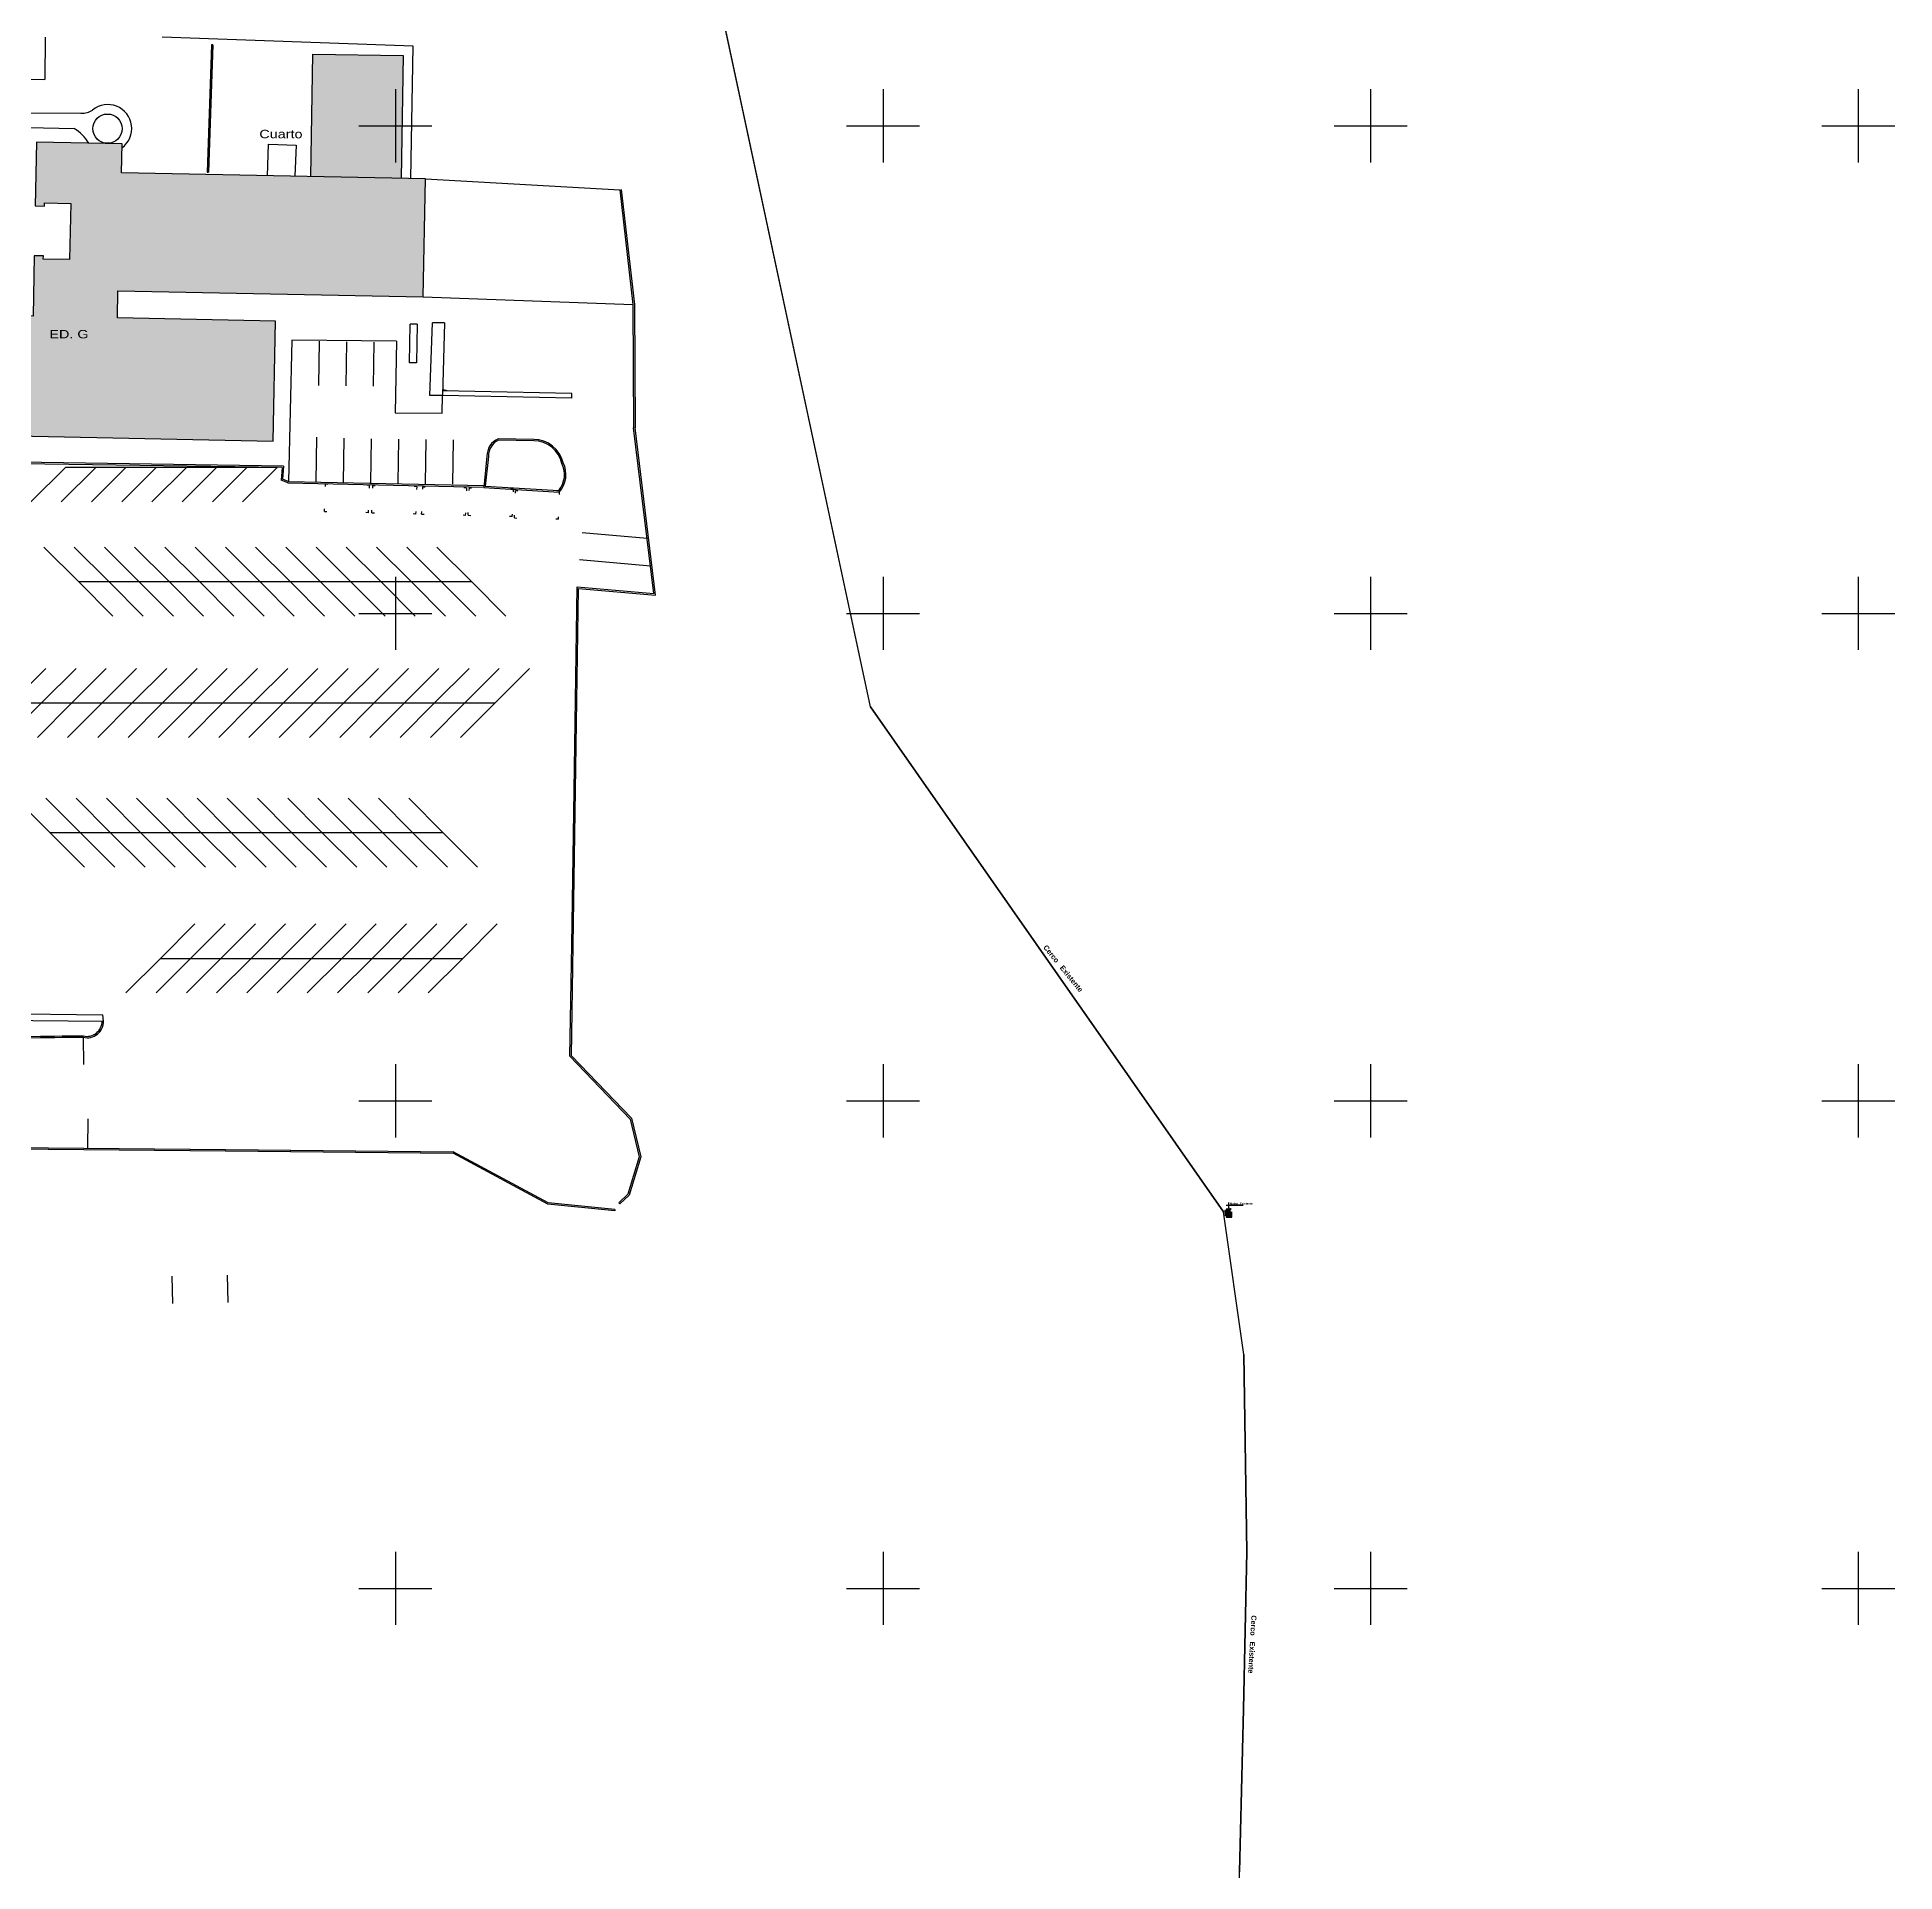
# Model space of a CAD drawing. Header units: millimetres. Extents: x 793 to 3159, y 750 to 2095.
# Drawn here: x 1340.3 to 1530.8, y 996.8 to 1185 of the extents above; entities that cross this region are included whole.
import ezdxf

# ---------------------------------------------------------------- set-up
doc = ezdxf.new("R2010")
doc.units = ezdxf.units.MM
doc.linetypes.add('CONTINUA', pattern=[0])
for name, color, linetype in [('A-BANQUETA', 8, 'Continuous'), ('A-MURO', 30, 'Continuous'), ('BANQUEtas existentes', 122, 'Continuous'), ('cerco de malla', 7, 'Continuous'), ('CONCRETOS', 64, 'Continuous'), ('CONTORNO EDIFICIO EXISTENTES', 70, 'Continuous'), ('CURVD', 6, 'Continuous'), ('CURVD01', 41, 'Continuous'), ('DIMEN', 7, 'Continuous'), ('ESTACIONAMIENTO', 8, 'Continuous'), ('GUARNICIONES', 8, 'Continuous'), ('LINEAS DE PAVIEMENTOS', 9, 'Continuous'), ('MOJON', 132, 'Continuous'), ('MUROS EXISTENTE', 7, 'Continuous'), ('poligono real existente', 210, 'Continuous'), ('RETUTM01', 8, 'Continuous'), ('TEXTO', 2, 'Continuous'), ('VERTICES', 210, 'Continuous')]:
    doc.layers.add(name, color=color, linetype=linetype)
doc.styles.get("Standard").update_dxf_attribs({"font": 'arial.ttf'})
doc.styles.add('TEXTOS', font='cityb___.ttf', dxfattribs={"height": 0.25})
doc.styles.add('VERTICES', font='arial.ttf', dxfattribs={"height": 0.5})
doc.linetypes.add('RAYACONTDIAG', pattern='A,0.8,["/",Standard,S=0.08,R=0,X=0.025,Y=-0.04],0', length=0.8)
doc.linetypes.add('RAYACONTX', pattern='A,0.8,["X",Standard,S=0.08,R=0,X=0.025,Y=-0.04],0', length=0.8)

# ---------------------------------------------------------------- blocks, each defined once
blk = doc.blocks.new('A$C67FB3449')
at = {"layer": 'MOJON'}
h = blk.add_hatch(color=256, dxfattribs=at)
h.paths.add_polyline_path([(0.56, 0.69), (0, 0.69), (0, 0.13), (0.05, 0.18), (0.05, 0.64), (0.51, 0.64)])
h.paths.add_polyline_path([(0.58, 0.58), (0.11, 0.58), (0.11, 0.11), (0.58, 0.11)])
h.paths.add_polyline_path([(0.5, 0.5), (0.5, 0.19), (0.19, 0.19), (0.19, 0.5)], flags=16)
h.paths.add_polyline_path([(0.69, 0.56), (0.64, 0.51), (0.64, 0.05), (0.18, 0.05), (0.13, 0), (0.69, 0)])
h = blk.add_hatch(color=256, dxfattribs=at)
h.paths.add_polyline_path([(0.56, 0.69), (0, 0.69), (0, 0.13), (0.05, 0.18), (0.05, 0.64), (0.51, 0.64)])
h.paths.add_polyline_path([(0.58, 0.58), (0.11, 0.58), (0.11, 0.11), (0.58, 0.11)])
h.paths.add_polyline_path([(0.5, 0.5), (0.5, 0.19), (0.19, 0.19), (0.19, 0.5)], flags=16)
h.paths.add_polyline_path([(0.69, 0.56), (0.64, 0.51), (0.64, 0.05), (0.18, 0.05), (0.13, 0), (0.69, 0)])
h = blk.add_hatch(color=256, dxfattribs=at)
h.paths.add_polyline_path([(0.56, 0.69), (0, 0.69), (0, 0.13), (0.05, 0.18), (0.05, 0.64), (0.51, 0.64)])
h.paths.add_polyline_path([(0.58, 0.58), (0.11, 0.58), (0.11, 0.11), (0.58, 0.11)])
h.paths.add_polyline_path([(0.5, 0.5), (0.5, 0.19), (0.19, 0.19), (0.19, 0.5)], flags=16)
h.paths.add_polyline_path([(0.69, 0.56), (0.64, 0.51), (0.64, 0.05), (0.18, 0.05), (0.13, 0), (0.69, 0)])
for p, q in [((0, 0.69, 211.81), (0, 0.13, 211.81)), ((0.56, 0.69, 211.81), (0, 0.69, 211.81)), ((0, 0.69, 211.81), (0, 0.13, 211.81)), ((0.56, 0.69, 211.81), (0, 0.69, 211.81)), ((0, 0.69, 211.81), (0, 0.13, 211.81)), ((0.56, 0.69, 211.81), (0, 0.69, 211.81)), ((0, 0.13, 211.81), (0.05, 0.18, 211.81)), ((0, 0.13, 211.81), (0.05, 0.18, 211.81)), ((0, 0.13, 211.81), (0.05, 0.18, 211.81)), ((0.05, 0.64, 211.81), (0.05, 0.18, 211.81)), ((0.51, 0.64, 211.81), (0.05, 0.64, 211.81)), ((0.05, 0.64, 211.81), (0.05, 0.18, 211.81)), ((0.51, 0.64, 211.81), (0.05, 0.64, 211.81)), ((0.05, 0.64, 211.81), (0.05, 0.18, 211.81)), ((0.51, 0.64, 211.81), (0.05, 0.64, 211.81)), ((0.11, 0.58, 211.81), (0.11, 0.11, 211.81)), ((0.58, 0.58, 211.81), (0.11, 0.58, 211.81)), ((0.11, 0.58, 211.81), (0.11, 0.11, 211.81)), ((0.58, 0.58, 211.81), (0.11, 0.58, 211.81)), ((0.11, 0.58, 211.81), (0.11, 0.11, 211.81)), ((0.58, 0.58, 211.81), (0.11, 0.58, 211.81)), ((0.11, 0.11, 211.81), (0.58, 0.11, 211.81)), ((0.11, 0.11, 211.81), (0.58, 0.11, 211.81)), ((0.11, 0.11, 211.81), (0.58, 0.11, 211.81)), ((0.13, 0, 211.81), (0.18, 0.05, 211.81)), ((0.13, 0, 211.81), (0.18, 0.05, 211.81)), ((0.13, 0, 211.81), (0.18, 0.05, 211.81)), ((0.13, 0, 211.81), (0.69, 0, 211.81)), ((0.13, 0, 211.81), (0.69, 0, 211.81)), ((0.13, 0, 211.81), (0.69, 0, 211.81)), ((0.18, 0.05, 211.81), (0.64, 0.05, 211.81)), ((0.18, 0.05, 211.81), (0.64, 0.05, 211.81)), ((0.18, 0.05, 211.81), (0.64, 0.05, 211.81)), ((0.19, 0.5, 211.81), (0.19, 0.19, 211.81)), ((0.5, 0.5, 211.81), (0.19, 0.5, 211.81)), ((0.19, 0.5, 211.81), (0.19, 0.19, 211.81)), ((0.5, 0.5, 211.81), (0.19, 0.5, 211.81)), ((0.19, 0.5, 211.81), (0.19, 0.19, 211.81)), ((0.5, 0.5, 211.81), (0.19, 0.5, 211.81)), ((0.19, 0.19, 211.81), (0.5, 0.19, 211.81)), ((0.19, 0.19, 211.81), (0.5, 0.19, 211.81)), ((0.19, 0.19, 211.81), (0.5, 0.19, 211.81)), ((0.5, 0.19, 211.81), (0.5, 0.5, 211.81)), ((0.5, 0.19, 211.81), (0.5, 0.5, 211.81)), ((0.5, 0.19, 211.81), (0.5, 0.5, 211.81)), ((0.51, 0.64, 211.81), (0.56, 0.69, 211.81)), ((0.51, 0.64, 211.81), (0.56, 0.69, 211.81)), ((0.51, 0.64, 211.81), (0.56, 0.69, 211.81)), ((0.58, 0.11, 211.81), (0.58, 0.58, 211.81)), ((0.58, 0.11, 211.81), (0.58, 0.58, 211.81)), ((0.58, 0.11, 211.81), (0.58, 0.58, 211.81)), ((0.64, 0.51, 211.81), (0.69, 0.56, 211.81)), ((0.64, 0.51, 211.81), (0.69, 0.56, 211.81)), ((0.64, 0.51, 211.81), (0.69, 0.56, 211.81)), ((0.64, 0.05, 211.81), (0.64, 0.51, 211.81)), ((0.64, 0.05, 211.81), (0.64, 0.51, 211.81)), ((0.64, 0.05, 211.81), (0.64, 0.51, 211.81)), ((0.69, 0, 211.81), (0.69, 0.56, 211.81)), ((0.69, 0, 211.81), (0.69, 0.56, 211.81)), ((0.69, 0, 211.81), (0.69, 0.56, 211.81))]:
    blk.add_line(p, q, dxfattribs=at)
at = {"layer": 'MOJON', "lineweight": 0}
for p, q in [((0, 0.69, 211.81), (0.69, 0, 211.81)), ((0.58, 0.58, 211.81), (0.11, 0.11, 211.81))]:
    blk.add_line(p, q, dxfattribs=at)
blk = doc.blocks.new('A$C146D1F87')
at = {"layer": 'DIMEN'}
for p, q in [((0, 1.11, 431), (1.06, 1.11, 431)), ((0.53, 0.56, 431), (0.53, 1.65, 431)), ((1.06, 1.11, 431), (3.45, 1.11, 431))]:
    blk.add_line(p, q, dxfattribs=at)
at = {"layer": 'DIMEN', "color": 5}
for p, q in [((0.06, 0.23, 431), (0.19, 0.36, 431)), ((0.53, 0, 431), (0.06, 0.23, 431)), ((0.19, 0.36, 431), (0.53, 0, 431)), ((0.53, 0.56, 431), (0.53, 0, 431)), ((0.86, 0.36, 431), (0.53, 0, 431)), ((0.53, 0, 431), (0.99, 0.23, 431)), ((0.99, 0.23, 431), (0.86, 0.36, 431))]:
    blk.add_line(p, q, dxfattribs=at)
blk = doc.blocks.new('A$C6A1540C3')
at = {"layer": 'RETUTM01', "color": 8, "linetype": 'Continuous'}
for p, q in [((3.75, 7.5), (3.75, 0)), ((0, 3.75), (7.5, 3.75))]:
    blk.add_line(p, q, dxfattribs=at)
blk = doc.blocks.new('exs')
for q in [(3118.62, 956.01, 305.75), (3118.88, 955.73, 305.75)]:
    blk.add_line((3118.61, 955.74, 305.75), q)
blk = doc.blocks.new('cajons')
for p, rotation in [((2122.94, 4064.61), 270.7366369169577), ((6258.78, 1856.97), 178.9524993851942), ((3895.98, -2213.29), 86.66778510867088)]:
    blk.add_blockref('exs', p, dxfattribs=dict(rotation=rotation))
blk.add_blockref('exs', (0, 0))

msp = doc.modelspace()

# ---------------------------------------------------------------- hatches: boundary and pattern name
at = {"layer": 'CONTORNO EDIFICIO EXISTENTES'}
h = msp.add_hatch(color=167, dxfattribs=at)
h.dxf.hatch_style = 1
h.paths.add_polyline_path([(1377.8681, 1183.0732), (1368.60587, 1183.2416), (1368.39283, 1170.67101), (1377.65471, 1170.48209)])
h = msp.add_hatch(color=167, dxfattribs=at)
h.dxf.hatch_style = 1
h.paths.add_polyline_path([(1380.15609, 1170.43107), (1348.96284, 1171.06732), (1349.02341, 1174.0367), (1340.26523, 1174.21534), (1340.13145, 1167.65671), (1341.06126, 1167.63774), (1341.06799, 1167.96768), (1343.76743, 1167.91261), (1343.64997, 1162.15381), (1340.95053, 1162.20887), (1340.95726, 1162.5388), (1340.02745, 1162.55777), (1339.90081, 1156.34906), (1324.64398, 1156.66025), (1324.61488, 1153.9371), (1326.84798, 1153.89155), (1326.65268, 1144.31672), (1364.5146, 1143.53445), (1364.76564, 1155.84189), (1348.54444, 1156.19357), (1348.6008, 1158.95706), (1379.90974, 1158.35333)])

# ---------------------------------------------------------------- linework, layer by layer
at = {"color": 8}
msp.add_line((1366.45173, 1153.88077, 306.064), (1366.09823, 1139.39367, 306.14413), dxfattribs=at)
msp.add_line((1364.92294, 1140.83701, 306.91737), (1343.22294, 1140.83701, 306.91737))
at = {"color": 30}
for points, elevation in [([(1368.39283, 1170.67101), (1368.60587, 1183.2416), (1377.8681, 1183.0732), (1377.65471, 1170.48209)], 304.23), ([(1363.93666, 1170.7619), (1364.05009, 1173.98588), (1366.86912, 1173.8867), (1366.75715, 1170.70437)], 305.05628)]:
    msp.add_lwpolyline(points, dxfattribs=dict(at, elevation=elevation))
at = {"layer": 'A-BANQUETA', "linetype": 'CONTINUA', "ltscale": 0.5}
for p, q in [((1313.08285, 1082.04417, 304.471), (1345.0574, 1082.39565, 306.477)), ((1313.09646, 1082.19355, 304.471), (1345.04546, 1082.54548, 306.47648)), ((1337.84258, 1070.94597, 305.85771), (1359.65695, 1070.75302, 306.16314)), ((1337.8487, 1071.09593, 305.85779), (1359.59327, 1070.90352, 306.16555)), ((1359.59327, 1070.90352, 306.16555), (1382.9826, 1070.65744, 305.293)), ((1359.65695, 1070.75302, 306.16314), (1382.98144, 1070.50744, 305.293)), ((1392.72922, 1065.41865, 304.28684), (1382.9826, 1070.65744, 305.293)), ((1392.68495, 1065.2722, 304.2874), (1382.98144, 1070.50744, 305.293)), ((1399.54543, 1064.59615, 304.162), (1392.68495, 1065.2722, 304.2874)), ((1399.55972, 1064.74547, 304.162), (1392.72922, 1065.41865, 304.28684))]:
    msp.add_line(p, q, dxfattribs=at)
at = {"layer": 'A-MURO', "color": 30, "elevation": 307.07744}
msp.add_lwpolyline([(1324.64398, 1156.66025), (1324.58845, 1153.93763), (1326.84798, 1153.89155), (1326.65268, 1144.31672), (1364.5146, 1143.53445), (1364.76564, 1155.84189), (1348.54444, 1156.19357), (1348.6008, 1158.95706), (1379.90974, 1158.35333), (1380.15609, 1170.43107), (1348.96284, 1171.06732), (1349.02341, 1174.0367), (1340.26523, 1174.21534), (1340.13145, 1167.65671), (1341.06126, 1167.63774), (1341.06799, 1167.96768), (1343.76743, 1167.91261), (1343.64997, 1162.15381), (1340.95053, 1162.20887), (1340.95726, 1162.5388), (1340.02745, 1162.55777), (1339.90081, 1156.34906), (1324.64398, 1156.66025)], dxfattribs=at)
at = {"layer": 'BANQUEtas existentes'}
for p, q in [((1341.15791, 1184.96536, 308.62557), (1341.11614, 1180.61144, 308.07)), ((1378.8765, 1184.0291, 303.88697), (1353.12314, 1184.97588, 308.579)), ((1378.62592, 1170.46228, 303.92714), (1378.8765, 1184.0291, 303.90435)), ((1330.89179, 1180.79513, 308.068), (1341.11614, 1180.61144, 308.068))]:
    msp.add_line(p, q, dxfattribs=at)
at = {"layer": 'cerco de malla', "linetype": 'RAYACONTX', "ltscale": 10}
for p, q in [((1425.77751, 1116.30352, 300.71), (1408.88991, 1195.21199, 298.734)), ((1425.77751, 1116.30352, 300.71), (1461.97833, 1064.48312, 287.669)), ((1464.03637, 1049.87443, 297.569), (1461.97833, 1064.48312, 287.669)), ((1464.03637, 1049.87443, 297.569), (1464.36549, 1029.628, 296.21)), ((1464.36549, 1029.628, 296.21), (1464.01009, 1013.49318, 295.25))]:
    msp.add_line(p, q, dxfattribs=at)
at = {"layer": 'cerco de malla', "linetype": 'RAYACONTX', "ltscale": 10, "extrusion": (-6.10067e-05, -9.6615e-06, 1)}
for p, q in [((1425.77751, 1116.30352, 300.71), (1461.97833, 1064.48312, 287.669)), ((1425.77751, 1116.30352, 300.71), (1461.97833, 1064.48312, 287.669)), ((1464.03637, 1049.87443, 297.569), (1461.97833, 1064.48312, 287.669)), ((1464.03637, 1049.87443, 297.569), (1461.97833, 1064.48312, 287.669)), ((1464.03637, 1049.87443, 297.569), (1464.36549, 1029.628, 296.21)), ((1464.03637, 1049.87443, 297.569), (1464.36549, 1029.628, 296.21)), ((1464.36549, 1029.628, 296.21), (1464.01024, 1013.49973, 295.25231)), ((1464.36549, 1029.628, 296.21), (1464.01024, 1013.49973, 295.25231)), ((1464.01024, 1013.49973, 295.25231), (1463.59369, 996.80935, 293.50706)), ((1464.01024, 1013.49973, 295.25231), (1463.59369, 996.80935, 293.50706)), ((1461.32928, 787.33593, 287.669), (1463.59369, 996.80935, 293.50706)), ((1461.32928, 787.33593, 287.669), (1463.59369, 996.80935, 293.50706))]:
    msp.add_line(p, q, dxfattribs=at)
at = {"layer": 'CONCRETOS'}
for p, q in [((1380.15609, 1170.43107, 307.07744), (1400.06827, 1169.32323, 303.699)), ((1379.90974, 1158.35333, 307.07744), (1401.41004, 1157.53476, 303.868)), ((1377.17542, 1153.7782, 305.915), (1377.02584, 1146.45821, 305.981)), ((1381.86382, 1146.39138, 305.842), (1381.87236, 1148.23057, 305.829)), ((1377.02584, 1146.45821, 305.981), (1381.86382, 1146.39138, 305.842))]:
    msp.add_line(p, q, dxfattribs=at)
at = {"layer": 'CURVD01', "color": 41, "linetype": 'Continuous', "elevation": 305.75}
msp.add_lwpolyline([(1382.36604, 1148.68705), (1382.2483, 1148.71906), (1382.14159, 1148.74543), (1382.09367, 1148.75288), (1382.06743, 1148.75116), (1382.02575, 1148.75007), (1381.97594, 1148.75036), (1381.94158, 1148.75004), (1381.90992, 1148.7547), (1381.88868, 1148.76246)], dxfattribs=at)
at = {"layer": 'Defpoints'}
for p, q in [((1345.1116, 1079.59618, 306.47699), (1345.0574, 1082.39565, 306.477)), ((1345.1116, 1079.59618, 306.47699), (1345.0574, 1082.39565, 306.477)), ((1345.52355, 1071.03452, 300.712), (1345.53766, 1074.03148, 300.71201)), ((1345.52355, 1071.03452, 300.712), (1345.53766, 1074.00888, 300.71201)), ((1354.22719, 1055.09606, 306.42399), (1354.173, 1057.89553, 306.424)), ((1354.22719, 1055.09606, 306.42399), (1354.173, 1057.89553, 306.424)), ((1359.90252, 1055.20751, 306.47699), (1359.84833, 1058.00698, 306.477)), ((1359.90252, 1055.20751, 306.47699), (1359.84833, 1058.00698, 306.477))]:
    msp.add_line(p, q, dxfattribs=at)
at = {"layer": 'ESTACIONAMIENTO'}
for p, q in [((1378.51581, 1151.57425, 304.958), (1378.55798, 1155.52892, 304.04)), ((1378.51581, 1151.57425, 304.958), (1378.55798, 1155.52892, 304.04)), ((1378.51581, 1151.57425, 304.958), (1378.55798, 1155.52892, 304.04)), ((1379.27506, 1155.52451, 304.008), (1378.55798, 1155.52892, 304.04)), ((1379.27506, 1155.52451, 304.008), (1378.55798, 1155.52892, 304.04)), ((1379.27506, 1155.52451, 304.008), (1378.55798, 1155.52892, 304.04)), ((1379.27506, 1155.52451, 304.008), (1379.23289, 1151.56984, 304.926)), ((1379.27506, 1155.52451, 304.008), (1379.23289, 1151.56984, 304.926)), ((1379.27506, 1155.52451, 304.008), (1379.23289, 1151.56984, 304.926)), ((1380.57725, 1148.23487, 305.932), (1380.85346, 1155.68108, 303.9401)), ((1382.10065, 1155.6734, 304.709), (1380.85346, 1155.68108, 304.76466)), ((1382.10065, 1155.6734, 304.709), (1381.87236, 1148.23057, 305.829)), ((1369.25047, 1153.77789, 306.064), (1369.18001, 1149.25279, 306.064)), ((1372.05013, 1153.7343, 306.064), (1371.97967, 1149.2092, 306.064)), ((1374.84979, 1153.69071, 306.064), (1374.77933, 1149.16561, 306.064)), ((1379.23289, 1151.56984, 304.926), (1378.51581, 1151.57425, 304.958)), ((1379.23289, 1151.56984, 304.926), (1378.51581, 1151.57425, 304.958)), ((1379.23289, 1151.56984, 304.926), (1378.51581, 1151.57425, 304.958)), ((1395.1541, 1148.42007, 305.509), (1381.89643, 1148.69685, 305.756)), ((1395.1541, 1148.42007, 305.509), (1381.89643, 1148.69685, 305.756)), ((1395.1541, 1148.42007, 305.509), (1381.89643, 1148.69685, 305.756)), ((1381.87236, 1148.23057, 305.829), (1380.57725, 1148.23487, 305.932)), ((1395.13003, 1147.95379, 305.582), (1381.87236, 1148.23057, 305.829)), ((1395.13003, 1147.95379, 305.582), (1381.87236, 1148.23057, 305.829)), ((1395.13003, 1147.95379, 305.582), (1381.87236, 1148.23057, 305.829)), ((1368.96927, 1143.93446, 306.14413), (1368.89789, 1139.35008, 306.14413)), ((1371.76801, 1143.83158, 306.14413), (1371.69755, 1139.30648, 306.14413)), ((1374.56767, 1143.78799, 306.14413), (1374.49721, 1139.26289, 306.14413)), ((1377.36733, 1143.7444, 306.14413), (1377.29687, 1139.2193, 306.14413)), ((1380.16699, 1143.7008, 306.14413), (1380.09653, 1139.1757, 306.14413)), ((1382.96665, 1143.65721, 306.14413), (1382.89619, 1139.13211, 306.14413)), ((1343.22294, 1140.83701, 306.91737), (1339.68741, 1137.30148, 306.91737)), ((1342.78741, 1137.30148, 306.91737), (1346.32294, 1140.83701, 306.91737)), ((1346.32294, 1140.83701, 306.91737), (1342.78741, 1137.30148, 306.91737)), ((1345.88741, 1137.30148, 306.91737), (1349.42294, 1140.83701, 306.91737)), ((1349.42294, 1140.83701, 306.91737), (1345.88741, 1137.30148, 306.91737)), ((1348.98741, 1137.30148, 306.91737), (1352.52294, 1140.83701, 306.91737)), ((1352.52294, 1140.83701, 306.91737), (1348.98741, 1137.30148, 306.91737)), ((1352.08741, 1137.30148, 306.91737), (1355.62294, 1140.83701, 306.91737)), ((1355.62294, 1140.83701, 306.91737), (1352.08741, 1137.30148, 306.91737)), ((1355.18741, 1137.30148, 306.91737), (1358.72294, 1140.83701, 306.91737)), ((1358.72294, 1140.83701, 306.91737), (1355.18741, 1137.30148, 306.91737)), ((1358.28741, 1137.30148, 306.91737), (1361.82294, 1140.83701, 306.91737)), ((1361.82294, 1140.83701, 306.91737), (1358.28741, 1137.30148, 306.91737)), ((1364.92294, 1140.83701, 306.91737), (1361.38741, 1137.30148, 306.91737)), ((1396.19797, 1134.18054, 305.791), (1402.87038, 1133.58152, 305.63921)), ((1395.9476, 1131.39175, 305.791), (1403.21799, 1130.73905, 305.6256)), ((1337.24149, 1113.15152), (1340.77702, 1116.68705)), ((1340.77702, 1116.68705), (1337.24149, 1113.15152)), ((1340.34149, 1113.15152), (1343.87702, 1116.68705)), ((1343.87702, 1116.68705), (1340.34149, 1113.15152)), ((1343.44149, 1113.15152), (1346.97702, 1116.68705)), ((1346.97702, 1116.68705), (1343.44149, 1113.15152)), ((1346.54149, 1113.15152), (1350.07702, 1116.68705)), ((1350.07702, 1116.68705), (1346.54149, 1113.15152)), ((1349.64149, 1113.15152), (1353.17702, 1116.68705)), ((1353.17702, 1116.68705), (1349.64149, 1113.15152)), ((1352.74149, 1113.15152), (1356.27702, 1116.68705)), ((1356.27702, 1116.68705), (1352.74149, 1113.15152)), ((1355.84149, 1113.15152), (1359.37702, 1116.68705)), ((1359.37702, 1116.68705), (1355.84149, 1113.15152)), ((1358.94149, 1113.15152), (1362.47702, 1116.68705)), ((1362.47702, 1116.68705), (1358.94149, 1113.15152)), ((1362.04149, 1113.15152), (1365.57702, 1116.68705)), ((1365.57702, 1116.68705), (1362.04149, 1113.15152)), ((1365.14149, 1113.15152), (1368.67702, 1116.68705)), ((1368.67702, 1116.68705), (1365.14149, 1113.15152)), ((1368.24149, 1113.15152), (1371.77702, 1116.68705)), ((1371.77702, 1116.68705), (1368.24149, 1113.15152)), ((1371.34149, 1113.15152), (1374.87702, 1116.68705)), ((1374.87702, 1116.68705), (1371.34149, 1113.15152)), ((1374.44149, 1113.15152), (1377.97702, 1116.68705)), ((1377.97702, 1116.68705), (1374.44149, 1113.15152)), ((1377.54149, 1113.15152), (1381.07702, 1116.68705)), ((1381.07702, 1116.68705), (1377.54149, 1113.15152)), ((1380.64149, 1113.15152), (1384.17702, 1116.68705)), ((1384.17702, 1116.68705), (1380.64149, 1113.15152)), ((1383.74149, 1113.15152), (1387.27702, 1116.68705)), ((1387.27702, 1116.68705), (1383.74149, 1113.15152)), ((1341.65197, 1103.37341), (1338.11644, 1106.90894)), ((1341.21644, 1106.90894), (1344.75197, 1103.37341)), ((1344.75197, 1103.37341), (1341.21644, 1106.90894)), ((1344.31644, 1106.90894), (1347.85197, 1103.37341)), ((1347.85197, 1103.37341), (1344.31644, 1106.90894)), ((1347.41644, 1106.90894), (1350.95197, 1103.37341)), ((1350.95197, 1103.37341), (1347.41644, 1106.90894)), ((1350.51644, 1106.90894), (1354.05197, 1103.37341)), ((1354.05197, 1103.37341), (1350.51644, 1106.90894)), ((1353.61644, 1106.90894), (1357.15197, 1103.37341)), ((1357.15197, 1103.37341), (1353.61644, 1106.90894)), ((1356.71644, 1106.90894), (1360.25197, 1103.37341)), ((1360.25197, 1103.37341), (1356.71644, 1106.90894)), ((1359.81644, 1106.90894), (1363.35197, 1103.37341)), ((1363.35197, 1103.37341), (1359.81644, 1106.90894)), ((1362.91644, 1106.90894), (1366.45197, 1103.37341)), ((1366.45197, 1103.37341), (1362.91644, 1106.90894)), ((1366.01644, 1106.90894), (1369.55197, 1103.37341)), ((1369.55197, 1103.37341), (1366.01644, 1106.90894)), ((1369.11644, 1106.90894), (1372.65197, 1103.37341)), ((1372.65197, 1103.37341), (1369.11644, 1106.90894)), ((1372.21644, 1106.90894), (1375.75197, 1103.37341)), ((1375.75197, 1103.37341), (1372.21644, 1106.90894)), ((1375.31644, 1106.90894), (1378.85197, 1103.37341)), ((1378.85197, 1103.37341), (1375.31644, 1106.90894)), ((1378.41644, 1106.90894), (1381.95197, 1103.37341)), ((1381.95197, 1103.37341), (1378.41644, 1106.90894)), ((1381.95197, 1103.37341), (1341.65197, 1103.37341)), ((1345.18751, 1099.83787), (1341.65197, 1103.37341)), ((1344.75197, 1103.37341), (1348.28751, 1099.83787)), ((1348.28751, 1099.83787), (1344.75197, 1103.37341)), ((1347.85197, 1103.37341), (1351.38751, 1099.83787)), ((1351.38751, 1099.83787), (1347.85197, 1103.37341)), ((1350.95197, 1103.37341), (1354.48751, 1099.83787)), ((1354.48751, 1099.83787), (1350.95197, 1103.37341)), ((1354.05197, 1103.37341), (1357.58751, 1099.83787)), ((1357.58751, 1099.83787), (1354.05197, 1103.37341)), ((1357.15197, 1103.37341), (1360.68751, 1099.83787)), ((1360.68751, 1099.83787), (1357.15197, 1103.37341)), ((1360.25197, 1103.37341), (1363.78751, 1099.83787)), ((1363.78751, 1099.83787), (1360.25197, 1103.37341)), ((1363.35197, 1103.37341), (1366.88751, 1099.83787)), ((1366.88751, 1099.83787), (1363.35197, 1103.37341)), ((1366.45197, 1103.37341), (1369.98751, 1099.83787)), ((1369.98751, 1099.83787), (1366.45197, 1103.37341)), ((1369.55197, 1103.37341), (1373.08751, 1099.83787)), ((1373.08751, 1099.83787), (1369.55197, 1103.37341)), ((1372.65197, 1103.37341), (1376.18751, 1099.83787)), ((1376.18751, 1099.83787), (1372.65197, 1103.37341)), ((1375.75197, 1103.37341), (1379.28751, 1099.83787)), ((1379.28751, 1099.83787), (1375.75197, 1103.37341)), ((1378.85197, 1103.37341), (1382.38751, 1099.83787)), ((1382.38751, 1099.83787), (1378.85197, 1103.37341)), ((1381.95197, 1103.37341), (1385.48751, 1099.83787)), ((1385.48751, 1099.83787), (1381.95197, 1103.37341)), ((1356.49401, 1094.02381, 306.91737), (1352.95848, 1090.48828, 306.91737)), ((1356.05848, 1090.48828, 306.91737), (1359.59401, 1094.02381, 306.91737)), ((1359.59401, 1094.02381, 306.91737), (1356.05848, 1090.48828, 306.91737)), ((1359.15848, 1090.48828, 306.91737), (1362.69401, 1094.02381, 306.91737)), ((1362.69401, 1094.02381, 306.91737), (1359.15848, 1090.48828, 306.91737)), ((1362.25848, 1090.48828, 306.91737), (1365.79401, 1094.02381, 306.91737)), ((1365.79401, 1094.02381, 306.91737), (1362.25848, 1090.48828, 306.91737)), ((1365.35848, 1090.48828, 306.91737), (1368.89401, 1094.02381, 306.91737)), ((1368.89401, 1094.02381, 306.91737), (1365.35848, 1090.48828, 306.91737)), ((1368.45848, 1090.48828, 306.91737), (1371.99401, 1094.02381, 306.91737)), ((1371.99401, 1094.02381, 306.91737), (1368.45848, 1090.48828, 306.91737)), ((1371.55848, 1090.48828, 306.91737), (1375.09401, 1094.02381, 306.91737)), ((1375.09401, 1094.02381, 306.91737), (1371.55848, 1090.48828, 306.91737)), ((1374.65848, 1090.48828, 306.91737), (1378.19401, 1094.02381, 306.91737)), ((1378.19401, 1094.02381, 306.91737), (1374.65848, 1090.48828, 306.91737)), ((1377.75848, 1090.48828, 306.91737), (1381.29401, 1094.02381, 306.91737)), ((1381.29401, 1094.02381, 306.91737), (1377.75848, 1090.48828, 306.91737)), ((1380.85848, 1090.48828, 306.91737), (1384.39401, 1094.02381, 306.91737)), ((1384.39401, 1094.02381, 306.91737), (1380.85848, 1090.48828, 306.91737)), ((1383.95848, 1090.48828, 306.91737), (1387.49401, 1094.02381, 306.91737)), ((1387.49401, 1094.02381, 306.91737), (1383.95848, 1090.48828, 306.91737)), ((1352.95848, 1090.48828, 306.91737), (1349.42294, 1086.95274, 306.91737)), ((1352.52294, 1086.95274, 306.91737), (1356.05848, 1090.48828, 306.91737)), ((1356.05848, 1090.48828, 306.91737), (1352.52294, 1086.95274, 306.91737)), ((1352.95848, 1090.48828, 306.91737), (1383.95848, 1090.48828, 306.91737)), ((1355.62294, 1086.95274, 306.91737), (1359.15848, 1090.48828, 306.91737)), ((1359.15848, 1090.48828, 306.91737), (1355.62294, 1086.95274, 306.91737)), ((1358.72294, 1086.95274, 306.91737), (1362.25848, 1090.48828, 306.91737)), ((1362.25848, 1090.48828, 306.91737), (1358.72294, 1086.95274, 306.91737)), ((1361.82294, 1086.95274, 306.91737), (1365.35848, 1090.48828, 306.91737)), ((1365.35848, 1090.48828, 306.91737), (1361.82294, 1086.95274, 306.91737)), ((1364.92294, 1086.95274, 306.91737), (1368.45848, 1090.48828, 306.91737)), ((1368.45848, 1090.48828, 306.91737), (1364.92294, 1086.95274, 306.91737)), ((1368.02294, 1086.95274, 306.91737), (1371.55848, 1090.48828, 306.91737)), ((1371.55848, 1090.48828, 306.91737), (1368.02294, 1086.95274, 306.91737)), ((1371.12294, 1086.95274, 306.91737), (1374.65848, 1090.48828, 306.91737)), ((1374.65848, 1090.48828, 306.91737), (1371.12294, 1086.95274, 306.91737)), ((1374.22294, 1086.95274, 306.91737), (1377.75848, 1090.48828, 306.91737)), ((1377.75848, 1090.48828, 306.91737), (1374.22294, 1086.95274, 306.91737)), ((1377.32294, 1086.95274, 306.91737), (1380.85848, 1090.48828, 306.91737)), ((1380.85848, 1090.48828, 306.91737), (1377.32294, 1086.95274, 306.91737)), ((1380.42294, 1086.95274, 306.91737), (1383.95848, 1090.48828, 306.91737)), ((1383.95848, 1090.48828, 306.91737), (1380.42294, 1086.95274, 306.91737))]:
    msp.add_line(p, q, dxfattribs=at)
at = {"layer": 'ESTACIONAMIENTO', "color": 8}
for p, q in [((1344.55518, 1129.13371, 306.91737), (1341.01964, 1132.66925, 306.91737)), ((1344.11964, 1132.66925, 306.91737), (1347.65518, 1129.13371, 306.91737)), ((1347.65518, 1129.13371, 306.91737), (1344.11964, 1132.66925, 306.91737)), ((1347.21964, 1132.66925, 306.91737), (1350.75518, 1129.13371, 306.91737)), ((1350.75518, 1129.13371, 306.91737), (1347.21964, 1132.66925, 306.91737)), ((1350.31964, 1132.66925, 306.91737), (1353.85518, 1129.13371, 306.91737)), ((1353.85518, 1129.13371, 306.91737), (1350.31964, 1132.66925, 306.91737)), ((1353.41964, 1132.66925, 306.91737), (1356.95518, 1129.13371, 306.91737)), ((1356.95518, 1129.13371, 306.91737), (1353.41964, 1132.66925, 306.91737)), ((1356.51964, 1132.66925, 306.91737), (1360.05518, 1129.13371, 306.91737)), ((1360.05518, 1129.13371, 306.91737), (1356.51964, 1132.66925, 306.91737)), ((1359.61964, 1132.66925, 306.91737), (1363.15518, 1129.13371, 306.91737)), ((1363.15518, 1129.13371, 306.91737), (1359.61964, 1132.66925, 306.91737)), ((1362.71964, 1132.66925, 306.91737), (1366.25518, 1129.13371, 306.91737)), ((1366.25518, 1129.13371, 306.91737), (1362.71964, 1132.66925, 306.91737)), ((1365.81964, 1132.66925, 306.91737), (1369.35518, 1129.13371, 306.91737)), ((1369.35518, 1129.13371, 306.91737), (1365.81964, 1132.66925, 306.91737)), ((1368.91964, 1132.66925, 306.91737), (1372.45518, 1129.13371, 306.91737)), ((1372.45518, 1129.13371, 306.91737), (1368.91964, 1132.66925, 306.91737)), ((1372.01964, 1132.66925, 306.91737), (1375.55518, 1129.13371, 306.91737)), ((1375.55518, 1129.13371, 306.91737), (1372.01964, 1132.66925, 306.91737)), ((1375.11964, 1132.66925, 306.91737), (1378.65518, 1129.13371, 306.91737)), ((1378.65518, 1129.13371, 306.91737), (1375.11964, 1132.66925, 306.91737)), ((1378.21964, 1132.66925, 306.91737), (1381.75518, 1129.13371, 306.91737)), ((1381.75518, 1129.13371, 306.91737), (1378.21964, 1132.66925, 306.91737)), ((1381.31964, 1132.66925, 306.91737), (1384.85518, 1129.13371, 306.91737)), ((1384.85518, 1129.13371, 306.91737), (1381.31964, 1132.66925, 306.91737))]:
    msp.add_line(p, q, dxfattribs=at)
at = {"layer": 'ESTACIONAMIENTO', "color": 8, "elevation": 306.91737}
for points in [[(1348.09071, 1125.59818), (1344.55518, 1129.13371), (1347.65518, 1129.13371), (1351.19071, 1125.59818)], [(1351.19071, 1125.59818), (1347.65518, 1129.13371), (1350.75518, 1129.13371), (1354.29071, 1125.59818)], [(1354.29071, 1125.59818), (1350.75518, 1129.13371), (1353.85518, 1129.13371), (1357.39071, 1125.59818)], [(1357.39071, 1125.59818), (1353.85518, 1129.13371), (1356.95518, 1129.13371), (1360.49071, 1125.59818)], [(1360.49071, 1125.59818), (1356.95518, 1129.13371), (1360.05518, 1129.13371), (1363.59071, 1125.59818)], [(1363.59071, 1125.59818), (1360.05518, 1129.13371), (1363.15518, 1129.13371), (1366.69071, 1125.59818)], [(1366.69071, 1125.59818), (1363.15518, 1129.13371), (1366.25518, 1129.13371), (1369.79071, 1125.59818)], [(1369.79071, 1125.59818), (1366.25518, 1129.13371), (1369.35518, 1129.13371), (1372.89071, 1125.59818)], [(1372.89071, 1125.59818), (1369.35518, 1129.13371), (1372.45518, 1129.13371), (1375.99071, 1125.59818)], [(1375.99071, 1125.59818), (1372.45518, 1129.13371), (1375.55518, 1129.13371), (1379.09071, 1125.59818)], [(1379.09071, 1125.59818), (1375.55518, 1129.13371), (1378.65518, 1129.13371), (1382.19071, 1125.59818)], [(1382.19071, 1125.59818), (1378.65518, 1129.13371), (1381.75518, 1129.13371), (1385.29071, 1125.59818)], [(1385.29071, 1125.59818), (1381.75518, 1129.13371), (1384.85518, 1129.13371), (1388.39071, 1125.59818)]]:
    msp.add_lwpolyline(points, dxfattribs=at)
at = {"layer": 'ESTACIONAMIENTO'}
for points in [[(1341.21255, 1120.22259), (1337.67702, 1116.68705), (1340.77702, 1116.68705), (1344.31255, 1120.22259)], [(1344.31255, 1120.22259), (1340.77702, 1116.68705), (1343.87702, 1116.68705), (1347.41255, 1120.22259)], [(1347.41255, 1120.22259), (1343.87702, 1116.68705), (1346.97702, 1116.68705), (1350.51255, 1120.22259)], [(1350.51255, 1120.22259), (1346.97702, 1116.68705), (1350.07702, 1116.68705), (1353.61255, 1120.22259)], [(1353.61255, 1120.22259), (1350.07702, 1116.68705), (1353.17702, 1116.68705), (1356.71255, 1120.22259)], [(1356.71255, 1120.22259), (1353.17702, 1116.68705), (1356.27702, 1116.68705), (1359.81255, 1120.22259)], [(1359.81255, 1120.22259), (1356.27702, 1116.68705), (1359.37702, 1116.68705), (1362.91255, 1120.22259)], [(1362.91255, 1120.22259), (1359.37702, 1116.68705), (1362.47702, 1116.68705), (1366.01255, 1120.22259)], [(1366.01255, 1120.22259), (1362.47702, 1116.68705), (1365.57702, 1116.68705), (1369.11255, 1120.22259)], [(1369.11255, 1120.22259), (1365.57702, 1116.68705), (1368.67702, 1116.68705), (1372.21255, 1120.22259)], [(1372.21255, 1120.22259), (1368.67702, 1116.68705), (1371.77702, 1116.68705), (1375.31255, 1120.22259)], [(1375.31255, 1120.22259), (1371.77702, 1116.68705), (1374.87702, 1116.68705), (1378.41255, 1120.22259)], [(1378.41255, 1120.22259), (1374.87702, 1116.68705), (1377.97702, 1116.68705), (1381.51255, 1120.22259)], [(1381.51255, 1120.22259), (1377.97702, 1116.68705), (1381.07702, 1116.68705), (1384.61255, 1120.22259)], [(1384.61255, 1120.22259), (1381.07702, 1116.68705), (1384.17702, 1116.68705), (1387.71255, 1120.22259)], [(1387.71255, 1120.22259), (1384.17702, 1116.68705), (1387.27702, 1116.68705), (1390.81255, 1120.22259)]]:
    msp.add_lwpolyline(points, dxfattribs=at)
at = {"layer": 'GUARNICIONES'}
for p, q in [((1358.20157, 1184.18485, 306.78193), (1357.73803, 1171.13936, 306.73526)), ((1358.35147, 1184.17953, 306.78193), (1357.88814, 1171.13981, 306.73528)), ((1358.35134, 1184.17655, 306.78193), (1358.20157, 1184.18485, 306.78193)), ((1336.62442, 1177.21517, 307.28247), (1344.81331, 1177.16669, 306.985)), ((1336.09926, 1175.76967, 307.117), (1344.10746, 1175.59832, 306.984)), ((1357.73803, 1171.13936, 305.18291), (1357.88814, 1171.13981, 305.18)), ((1400.21731, 1169.34019, 303.699), (1401.56004, 1157.53567, 303.868)), ((1401.56004, 1157.53567, 303.868), (1401.63673, 1144.89677, 305.498)), ((1403.73641, 1127.73064, 305.61361), (1401.63673, 1144.89677, 305.498)), ((1391.24166, 1143.57185, 305.726), (1387.62126, 1143.63457, 305.80821)), ((1365.59053, 1140.97186, 306.14472), (1326.44355, 1141.54714, 307.68667)), ((1386.58882, 1141.9772, 305.91), (1386.27389, 1138.91347, 305.9376)), ((1365.59053, 1140.97186, 306.151), (1365.48739, 1139.62447, 306.151)), ((1366.04759, 1139.39473, 306.14523), (1365.48739, 1139.62447, 306.15012)), ((1366.04759, 1139.39473, 306.14469), (1386.12927, 1138.97354, 305.92304)), ((1386.27389, 1138.91347, 305.93516), (1393.79725, 1138.47441, 305.75081)), ((1395.52455, 1107.73253, 306.013), (1395.84472, 1128.43912, 305.79272)), ((1395.84472, 1128.43912, 305.78734), (1403.73641, 1127.73064, 305.60781)), ((1395.29928, 1091.84817, 305.607), (1395.52455, 1107.73273, 306.013)), ((1395.09567, 1080.51023, 305.16143), (1395.29927, 1091.84761, 305.607)), ((1345.0554, 1082.54564, 306.192), (1335.66495, 1082.4204, 305.675)), ((1395.09567, 1080.51023, 305.15472), (1401.26391, 1074.08975, 304.53919)), ((1401.26391, 1074.08975, 304.54424), (1402.22066, 1070.12553, 304.31872)), ((1337.83163, 1070.94607, 305.857), (1359.64701, 1070.75311, 306.163)), ((1359.64675, 1070.75311, 306.163), (1382.98144, 1070.50744, 305.293)), ((1392.68495, 1065.2722, 304.2874), (1382.98144, 1070.50744, 305.293)), ((1402.22066, 1070.12553, 304.32237), (1401.01022, 1066.21893, 304.18669)), ((1399.54543, 1064.59615, 304.162), (1392.68495, 1065.2722, 304.29056)), ((1399.96271, 1065.43621, 304.144), (1400.06569, 1065.32714, 304.144)), ((1401.01022, 1066.21893, 304.18938), (1400.06569, 1065.32714, 304.144)), ((1399.56014, 1064.74543, 304.162), (1399.54543, 1064.59615, 304.162))]:
    msp.add_line(p, q, dxfattribs=at)
msp.add_circle((1347.53353, 1175.58509, 307.052), 1.50128, dxfattribs=at)
for centre, radius, start, end in [((1344.83999, 1179.39435, 306.985), 2.22781, 269.3137396, 301.5589249), ((1347.56679, 1175.60465, 306.99), 2.45224, 306.1979432, 129.5304989), ((1341.92888, 1171.90827, 306.984), 4.28518, 30.8610685, 59.4427325), ((1388.41057, 1141.99356, 305.91), 1.82097, 115.6869847, 180.0296676), ((1391.19008, 1140.54591, 305.749), 3.02638, 13.4242647, 89.0201889), ((1391.84572, 1140.11861, 305.749), 2.55184, 319.8851507, 26.2813378), ((1345.4427, 1084.03189, 306.192), 1.53589, 255.3944092, 0.9441906)]:
    msp.add_arc(centre, radius, start, end, dxfattribs=at)
at = {"layer": 'LINEAS DE PAVIEMENTOS'}
for p, q in [((1400.06827, 1169.32323, 303.699), (1401.41004, 1157.53476, 303.868)), ((1401.41004, 1157.53476, 303.868), (1401.48673, 1144.89586, 305.498)), ((1377.17542, 1153.7782, 305.915), (1366.45173, 1153.88077, 306.064)), ((1403.5656, 1127.89658, 305.612), (1401.48673, 1144.89586, 305.498)), ((1391.24426, 1143.72183, 305.726), (1387.58904, 1143.78515, 305.809)), ((1365.42879, 1140.82422, 306.151), (1327.60079, 1141.38011, 307.641)), ((1386.4396, 1141.99253, 305.91), (1386.10864, 1138.77285, 305.939)), ((1365.42879, 1140.82422, 306.151), (1365.3295, 1139.5271, 306.151)), ((1366.01652, 1139.24535, 306.145), (1365.3295, 1139.5271, 306.151)), ((1366.01652, 1139.24535, 306.145), (1386.11388, 1138.82383, 305.92318)), ((1386.10864, 1138.77285, 305.939), (1393.86221, 1138.32036, 305.749)), ((1395.37457, 1107.73485, 306.013), (1395.69724, 1128.60297, 305.791)), ((1395.69724, 1128.60297, 305.791), (1403.5656, 1127.89658, 305.612)), ((1395.1493, 1091.8503, 305.607), (1395.37457, 1107.73485, 306.013)), ((1394.94458, 1080.45098, 305.159), (1395.1493, 1091.8503, 305.607)), ((1345.0574, 1082.39565, 306.192), (1335.66695, 1082.27041, 305.675)), ((1394.94458, 1080.45098, 305.159), (1401.12762, 1074.0151, 304.542)), ((1401.12762, 1074.0151, 304.542), (1402.06515, 1070.13048, 304.321)), ((1337.83296, 1071.09606, 305.857), (1359.64833, 1070.9031, 306.163)), ((1359.64833, 1070.9031, 306.163), (1382.98302, 1070.65743, 305.293)), ((1392.72963, 1065.41853, 304.29), (1382.98302, 1070.65743, 305.293)), ((1402.06515, 1070.13048, 304.321), (1400.8786, 1066.30096, 304.188)), ((1399.56014, 1064.74543, 304.162), (1392.72963, 1065.41853, 304.29)), ((1400.8786, 1066.30096, 304.188), (1399.96271, 1065.43621, 304.144))]:
    msp.add_line(p, q, dxfattribs=at)
for centre, radius, start, end in [((1388.41057, 1141.99356, 305.91), 1.97097, 114.6336932, 180.0296676), ((1391.19317, 1140.55451, 305.716), 3.16773, 13.8895808, 89.0759393), ((1391.84572, 1140.11861, 305.749), 2.70184, 318.2742492, 26.2813378), ((1345.44907, 1084.02891, 306.477), 1.67957, 256.514578, 1.059875)]:
    msp.add_arc(centre, radius, start, end, dxfattribs=at)
at = {"layer": 'MUROS EXISTENTE'}
for p, q in [((1395.13003, 1147.95379, 305.582), (1395.13842, 1148.4204, 305.50929)), ((1395.13003, 1147.95379, 305.582), (1395.13842, 1148.4204, 305.50929)), ((1395.13003, 1147.95379, 305.582), (1395.13842, 1148.4204, 305.50929)), ((1320.57293, 1084.98208, 306.945), (1347.07276, 1084.71868, 306.573)), ((1320.57293, 1084.98208, 306.945), (1347.07276, 1084.71868, 306.573)), ((1320.57293, 1084.98208, 306.945), (1347.07276, 1084.71868, 306.573)), ((1320.62852, 1084.32338, 306.849), (1347.12835, 1084.05998, 306.477)), ((1320.62852, 1084.32338, 306.849), (1347.12835, 1084.05998, 306.477)), ((1320.62852, 1084.32338, 306.849), (1347.12835, 1084.05998, 306.477)), ((1347.12835, 1084.05998, 306.477), (1347.07276, 1084.71868, 306.573)), ((1347.12835, 1084.05998, 306.477), (1347.07276, 1084.71868, 306.573)), ((1347.12835, 1084.05998, 306.477), (1347.07276, 1084.71868, 306.573))]:
    msp.add_line(p, q, dxfattribs=at)
at = {"layer": 'poligono real existente', "linetype": 'RAYACONTDIAG', "elevation": 293.251}
msp.add_lwpolyline([(1332.03838, 826.86341), (1343.18162, 821.07729), (1370.6604, 809.46732), (1401.90883, 799.33348), (1458.52723, 787.82435), (1461.32928, 787.33593), (1463.59362, 996.80662), (1464.01009, 1013.49318), (1464.36549, 1029.628), (1464.03637, 1049.87443), (1461.97833, 1064.48312), (1425.77751, 1116.30352), (1408.88991, 1195.21199), (1387.00967, 1296.73883), (1384.14331, 1309.72506), (1381.37609, 1348.62425), (1369.33465, 1426.06132), (1255.57285, 1420.9017)], dxfattribs=at)

# ---------------------------------------------------------------- block references
at = {"color": 8}
msp.add_blockref('A$C6A1540C3', (1373.30715, 1122.1269), dxfattribs=at)
at = {"layer": 'CONCRETOS', "extrusion": (-6.10067e-05, -9.6615e-06, 1)}
for rotation in [0.1603965807787347, 0.1603965807787348]:
    msp.add_blockref('A$C67FB3449', (1462.14174, 1063.95215, 86.8251), dxfattribs=dict(at, rotation=rotation))
at = {"layer": 'CONCRETOS'}
msp.add_blockref('A$C67FB3449', (1462.12255, 1063.95023, 86.9246), dxfattribs=at)
at = {"layer": 'CURVD', "extrusion": (-6.10067e-05, -9.6615e-06, 1), "xscale": 0.5000000000000001, "yscale": 0.5000000000000001, "zscale": 0.5000000000000001, "rotation": 0.1603965807787347}
msp.add_blockref('A$C146D1F87', (1462.27207, 1064.64565, 83.1365), dxfattribs=at)
msp.add_blockref('A$C146D1F87', (1462.27207, 1064.64565, 83.1365), dxfattribs=at)
at = {"layer": 'CURVD', "xscale": 0.5, "yscale": 0.5, "zscale": 0.5}
msp.add_blockref('A$C146D1F87', (1462.25481, 1064.64337, 83.236), dxfattribs=at)
at = {"layer": 'ESTACIONAMIENTO'}
for p in [(-1748.83838, 180.59806, -305.749), (-1743.97692, 180.45688, 0.24979), (-1738.86786, 180.32155, 0.19314), (-1734.08985, 180.19572, 0.11596), (-1729.35755, 179.91955)]:
    msp.add_blockref('cajons', p, dxfattribs=at)
at = {"layer": 'poligono real existente'}
for p in [(1373.30715, 1172.1269), (1423.30715, 1172.1269), (1473.30715, 1172.1269), (1523.30715, 1172.1269), (1423.30715, 1122.1269), (1473.30715, 1122.1269), (1523.30715, 1122.1269), (1373.30715, 1072.1269), (1423.30715, 1072.1269), (1473.30715, 1072.1269), (1523.30715, 1072.1269), (1373.30715, 1022.1269), (1423.30715, 1022.1269), (1473.30715, 1022.1269), (1523.30715, 1022.1269)]:
    msp.add_blockref('A$C6A1540C3', p, dxfattribs=at)

# ---------------------------------------------------------------- texts
at = {"layer": 'TEXTO', "color": 0, "style": 'VERTICES', "width": 1.221414}
msp.add_text('ED. G', height=0.864, dxfattribs=at).set_placement((1341.57659, 1154.07647, 307.07744))
at = {"layer": 'VERTICES', "color": 0, "style": 'VERTICES', "width": 1.221414}
msp.add_text('Cuarto', height=0.864, dxfattribs=at).set_placement((1363.10704, 1174.60066))
at = {"layer": 'VERTICES', "style": 'TEXTOS'}
for rotation, p in [(309.0207642, (1443.45203, 1091.59827, -101.46063)), (266.8576114, (1464.83162, 1023.12287, -101.46063))]:
    msp.add_text('Cerco   Existente', height=0.53125, rotation=rotation, dxfattribs=at).set_placement(p)
msp.add_text('Mojon  Existente', height=0.2125, dxfattribs=at).set_placement((1462.6135, 1065.23784, -27.98025))

doc.saveas('drawing.dxf')
